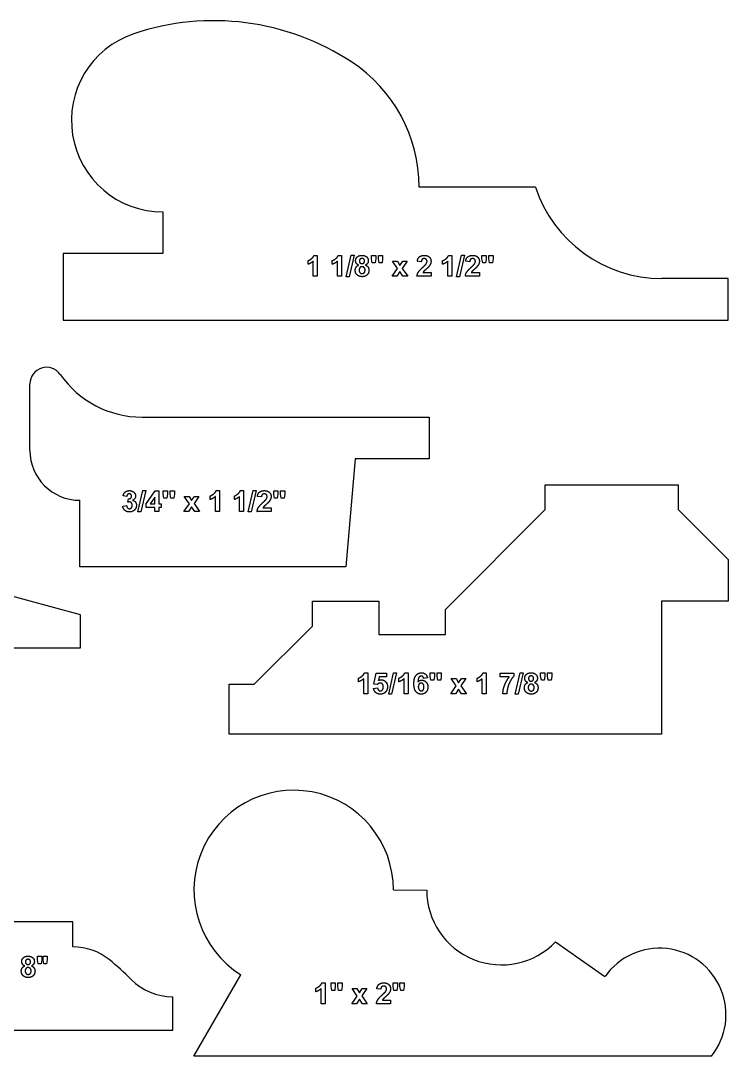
# Model space of a CAD drawing. Header units: millimetres. Extents: x -177 to 177, y -192 to 172.
# Drawn here: x 108.9 to 176.5, y -47.3 to 51.5 of the extents above; entities that cross this region are included whole.
import ezdxf

# ---------------------------------------------------------------- set-up
doc = ezdxf.new("R2010")
doc.units = ezdxf.units.MM
doc.header["$MEASUREMENT"] = 0
doc.layers.add('Default', color=18, linetype='Continuous')

msp = doc.modelspace()

# ---------------------------------------------------------------- linework, layer by layer
at = {"layer": 'Default', "color": 5}
for p, q in [((158.085, 35.646), (146.972, 35.646)), ((122.523, 33.265), (122.523, 29.296)), ((122.523, 29.296), (112.998, 29.296)), ((112.998, 29.296), (112.998, 22.946)), ((136.944, 29.121), (137.254, 29.121)), ((137.254, 29.121), (137.254, 27.121)), ((139.253, 29.121), (139.563, 29.121)), ((139.563, 29.121), (139.563, 27.121)), ((140.02, 27.084), (140.489, 29.133)), ((140.773, 29.133), (140.304, 27.084)), ((140.489, 29.133), (140.773, 29.133)), ((142.44, 28.774), (142.44, 29.109)), ((142.44, 29.109), (142.847, 29.109)), ((142.51, 28.405), (142.44, 28.774)), ((142.847, 28.774), (142.786, 28.405)), ((142.847, 29.109), (142.847, 28.774)), ((143.094, 28.774), (143.094, 29.109)), ((143.094, 29.109), (143.501, 29.109)), ((143.164, 28.405), (143.094, 28.774)), ((143.501, 28.774), (143.44, 28.405)), ((143.501, 29.109), (143.501, 28.774)), ((149.796, 29.121), (150.106, 29.121)), ((150.106, 29.121), (150.106, 27.121)), ((150.563, 27.084), (151.032, 29.133)), ((151.316, 29.133), (150.847, 27.084)), ((151.032, 29.133), (151.316, 29.133)), ((152.983, 28.774), (152.983, 29.109)), ((152.983, 29.109), (153.39, 29.109)), ((153.053, 28.405), (152.983, 28.774)), ((153.39, 28.774), (153.329, 28.405)), ((153.39, 29.109), (153.39, 28.774)), ((153.637, 28.774), (153.637, 29.109)), ((153.637, 29.109), (154.044, 29.109)), ((153.708, 28.405), (153.637, 28.774)), ((154.044, 28.774), (153.983, 28.405)), ((154.044, 29.109), (154.044, 28.774)), ((136.378, 28.269), (136.378, 28.615)), ((136.872, 27.121), (136.872, 28.558)), ((138.686, 28.269), (138.686, 28.615)), ((139.18, 27.121), (139.18, 28.558)), ((142.786, 28.405), (142.51, 28.405)), ((143.44, 28.405), (143.164, 28.405)), ((144.421, 27.121), (144.933, 27.865)), ((144.933, 27.865), (144.446, 28.566)), ((144.446, 28.566), (144.906, 28.566)), ((144.906, 28.566), (145.152, 28.168)), ((145.152, 28.168), (145.413, 28.566)), ((145.853, 28.566), (145.377, 27.881)), ((145.377, 27.881), (145.902, 27.121)), ((145.413, 28.566), (145.853, 28.566)), ((147.193, 28.516), (146.81, 28.552)), ((149.23, 28.269), (149.23, 28.615)), ((149.723, 27.121), (149.723, 28.558)), ((151.81, 28.516), (151.427, 28.552)), ((153.329, 28.405), (153.053, 28.405)), ((153.983, 28.405), (153.708, 28.405)), ((137.254, 27.121), (136.872, 27.121)), ((139.563, 27.121), (139.18, 27.121)), ((140.304, 27.084), (140.02, 27.084)), ((144.861, 27.121), (144.421, 27.121)), ((145.152, 27.569), (144.861, 27.121)), ((145.442, 27.121), (145.152, 27.569)), ((145.902, 27.121), (145.442, 27.121)), ((148.119, 27.121), (146.773, 27.121)), ((147.343, 27.479), (148.119, 27.479)), ((148.119, 27.479), (148.119, 27.121)), ((150.106, 27.121), (149.723, 27.121)), ((150.847, 27.084), (150.563, 27.084)), ((152.736, 27.121), (151.39, 27.121)), ((151.961, 27.479), (152.736, 27.479)), ((152.736, 27.479), (152.736, 27.121)), ((176.498, 26.915), (170.148, 26.915)), ((176.498, 22.946), (176.498, 26.915)), ((112.998, 22.946), (176.498, 22.946)), ((109.827, 10.497), (109.827, 16.848)), ((120.534, 13.673), (147.927, 13.673)), ((147.927, 13.673), (147.927, 9.704)), ((140.892, 9.704), (139.989, -0.615)), ((147.927, 9.704), (140.892, 9.704)), ((159.016, 4.846), (159.016, 7.227)), ((159.016, 7.227), (171.716, 7.227)), ((171.716, 7.227), (171.716, 4.846)), ((119.072, 6.093), (118.727, 6.151)), ((120.134, 4.623), (120.603, 6.673)), ((120.887, 6.673), (120.418, 4.623)), ((120.603, 6.673), (120.887, 6.673)), ((120.936, 5.387), (121.79, 6.648)), ((121.739, 6.048), (121.292, 5.389)), ((121.739, 5.389), (121.739, 6.048)), ((121.79, 6.648), (122.122, 6.648)), ((122.122, 6.648), (122.122, 5.389)), ((122.554, 6.313), (122.554, 6.648)), ((122.554, 6.648), (122.961, 6.648)), ((122.624, 5.944), (122.554, 6.313)), ((122.9, 5.944), (122.624, 5.944)), ((122.961, 6.313), (122.9, 5.944)), ((122.961, 6.648), (122.961, 6.313)), ((123.208, 6.313), (123.208, 6.648)), ((123.208, 6.648), (123.615, 6.648)), ((123.279, 5.944), (123.208, 6.313)), ((123.554, 5.944), (123.279, 5.944)), ((123.615, 6.313), (123.554, 5.944)), ((123.615, 6.648), (123.615, 6.313)), ((125.047, 5.404), (124.56, 6.105)), ((124.56, 6.105), (125.021, 6.105)), ((125.021, 6.105), (125.266, 5.708)), ((125.266, 5.708), (125.527, 6.105)), ((125.967, 6.105), (125.491, 5.421)), ((125.527, 6.105), (125.967, 6.105)), ((127.035, 5.809), (127.035, 6.154)), ((127.529, 4.66), (127.529, 6.097)), ((127.601, 6.66), (127.912, 6.66)), ((127.912, 6.66), (127.912, 4.66)), ((129.344, 5.809), (129.344, 6.154)), ((129.838, 4.66), (129.838, 6.097)), ((129.91, 6.66), (130.22, 6.66)), ((130.22, 6.66), (130.22, 4.66)), ((130.677, 4.623), (131.146, 6.673)), ((131.43, 6.673), (130.961, 4.623)), ((131.146, 6.673), (131.43, 6.673)), ((131.924, 6.056), (131.541, 6.092)), ((133.097, 6.313), (133.097, 6.648)), ((133.097, 6.648), (133.504, 6.648)), ((133.167, 5.944), (133.097, 6.313)), ((133.443, 5.944), (133.167, 5.944)), ((133.504, 6.313), (133.443, 5.944)), ((133.504, 6.648), (133.504, 6.313)), ((133.751, 6.313), (133.751, 6.648)), ((133.751, 6.648), (134.159, 6.648)), ((133.822, 5.944), (133.751, 6.313)), ((134.097, 5.944), (133.822, 5.944)), ((134.159, 6.313), (134.097, 5.944)), ((134.159, 6.648), (134.159, 6.313)), ((114.589, -0.615), (114.589, 5.735)), ((118.689, 5.183), (119.06, 5.228)), ((119.183, 5.558), (119.224, 5.883)), ((120.936, 5.056), (120.936, 5.387)), ((121.739, 5.056), (120.936, 5.056)), ((121.292, 5.389), (121.739, 5.389)), ((121.739, 4.66), (121.739, 5.056)), ((122.122, 5.389), (122.368, 5.389)), ((122.368, 5.056), (122.122, 5.056)), ((122.122, 5.056), (122.122, 4.66)), ((122.368, 5.389), (122.368, 5.056)), ((124.535, 4.66), (125.047, 5.404)), ((125.266, 5.108), (124.976, 4.66)), ((125.556, 4.66), (125.266, 5.108)), ((125.491, 5.421), (126.017, 4.66)), ((132.075, 5.018), (132.85, 5.018)), ((132.85, 5.018), (132.85, 4.66)), ((120.418, 4.623), (120.134, 4.623)), ((122.122, 4.66), (121.739, 4.66)), ((124.976, 4.66), (124.535, 4.66)), ((126.017, 4.66), (125.556, 4.66)), ((127.912, 4.66), (127.529, 4.66)), ((130.22, 4.66), (129.838, 4.66)), ((130.961, 4.623), (130.677, 4.623)), ((132.85, 4.66), (131.504, 4.66)), ((149.491, -4.679), (159.016, 4.846)), ((171.716, 4.846), (176.479, 0.083)), ((176.479, 0.083), (176.479, -3.886)), ((139.989, -0.615), (114.589, -0.615)), ((114.663, -5.181), (106.897, -3.101)), ((136.791, -6.267), (136.791, -3.886)), ((136.791, -3.886), (143.141, -3.886)), ((143.141, -3.886), (143.141, -7.061)), ((176.479, -3.886), (170.129, -3.886)), ((170.129, -3.886), (170.129, -16.586)), ((149.491, -7.061), (149.491, -4.679)), ((114.663, -8.356), (114.663, -5.181)), ((131.235, -11.823), (136.791, -6.267)), ((143.141, -7.061), (149.491, -7.061)), ((108.313, -8.356), (114.663, -8.356)), ((141.767, -10.732), (142.077, -10.732)), ((142.077, -10.732), (142.077, -12.732)), ((142.67, -11.809), (142.867, -10.769)), ((142.867, -10.769), (143.879, -10.769)), ((143.879, -10.769), (143.879, -11.127)), ((144.077, -12.769), (144.546, -10.719)), ((144.83, -10.719), (144.361, -12.769)), ((144.546, -10.719), (144.83, -10.719)), ((145.618, -10.732), (145.929, -10.732)), ((145.929, -10.732), (145.929, -12.732)), ((148.04, -11.079), (148.04, -10.744)), ((148.04, -10.744), (148.447, -10.744)), ((148.447, -10.744), (148.447, -11.079)), ((148.694, -11.079), (148.694, -10.744)), ((148.694, -10.744), (149.102, -10.744)), ((149.102, -10.744), (149.102, -11.079)), ((153.088, -10.732), (153.398, -10.732)), ((153.398, -10.732), (153.398, -12.732)), ((154.719, -11.127), (154.719, -10.769)), ((154.719, -10.769), (156.028, -10.769)), ((156.028, -10.769), (156.028, -11.04)), ((156.163, -12.769), (156.632, -10.719)), ((156.916, -10.719), (156.447, -12.769)), ((156.632, -10.719), (156.916, -10.719)), ((158.583, -11.079), (158.583, -10.744)), ((158.583, -10.744), (158.991, -10.744)), ((158.991, -10.744), (158.991, -11.079)), ((159.237, -11.079), (159.237, -10.744)), ((159.237, -10.744), (159.645, -10.744)), ((159.645, -10.744), (159.645, -11.079)), ((128.854, -11.823), (131.235, -11.823)), ((128.854, -16.586), (128.854, -11.823)), ((141.2, -11.584), (141.2, -11.238)), ((141.694, -12.732), (141.694, -11.295)), ((142.976, -11.855), (142.67, -11.809)), ((143.154, -11.127), (143.091, -11.459)), ((143.879, -11.127), (143.154, -11.127)), ((145.052, -11.584), (145.052, -11.238)), ((145.546, -12.732), (145.546, -11.295)), ((147.781, -11.222), (147.41, -11.263)), ((148.111, -11.448), (148.04, -11.079)), ((148.386, -11.448), (148.111, -11.448)), ((148.447, -11.079), (148.386, -11.448)), ((148.765, -11.448), (148.694, -11.079)), ((149.04, -11.448), (148.765, -11.448)), ((149.102, -11.079), (149.04, -11.448)), ((150.534, -11.988), (150.046, -11.287)), ((150.046, -11.287), (150.507, -11.287)), ((150.507, -11.287), (150.753, -11.684)), ((150.753, -11.684), (151.013, -11.287)), ((151.453, -11.287), (150.977, -11.971)), ((151.013, -11.287), (151.453, -11.287)), ((152.521, -11.584), (152.521, -11.238)), ((153.015, -12.732), (153.015, -11.295)), ((155.592, -11.127), (154.719, -11.127)), ((158.654, -11.448), (158.583, -11.079)), ((158.929, -11.448), (158.654, -11.448)), ((158.991, -11.079), (158.929, -11.448)), ((159.308, -11.448), (159.237, -11.079)), ((159.584, -11.448), (159.308, -11.448)), ((159.645, -11.079), (159.584, -11.448)), ((142.077, -12.732), (141.694, -12.732)), ((142.632, -12.216), (143.015, -12.176)), ((144.361, -12.769), (144.077, -12.769)), ((145.929, -12.732), (145.546, -12.732)), ((150.021, -12.732), (150.534, -11.988)), ((150.462, -12.732), (150.021, -12.732)), ((150.753, -12.284), (150.462, -12.732)), ((151.042, -12.732), (150.753, -12.284)), ((150.977, -11.971), (151.503, -12.732)), ((151.503, -12.732), (151.042, -12.732)), ((153.398, -12.732), (153.015, -12.732)), ((155.361, -12.732), (154.978, -12.732)), ((156.447, -12.769), (156.163, -12.769)), ((170.129, -16.586), (128.854, -16.586)), ((144.53, -31.465), (147.705, -31.469)), ((113.931, -34.515), (105.993, -34.515)), ((113.931, -36.896), (113.931, -34.515)), ((160, -36.418), (164.728, -39.729)), ((110.557, -38.131), (110.557, -37.796)), ((110.557, -37.796), (110.965, -37.796)), ((110.628, -38.5), (110.557, -38.131)), ((110.904, -38.5), (110.628, -38.5)), ((110.965, -38.131), (110.904, -38.5)), ((110.965, -37.796), (110.965, -38.131)), ((111.076, -38.131), (111.076, -37.796)), ((111.076, -37.796), (111.483, -37.796)), ((111.146, -38.5), (111.076, -38.131)), ((111.422, -38.5), (111.146, -38.5)), ((111.483, -38.131), (111.422, -38.5)), ((111.483, -37.796), (111.483, -38.131)), ((125.48, -47.34), (129.975, -39.554)), ((137.696, -40.329), (138.007, -40.329)), ((138.007, -40.329), (138.007, -42.329)), ((138.574, -40.676), (138.574, -40.341)), ((138.574, -40.341), (138.982, -40.341)), ((138.982, -40.341), (138.982, -40.676)), ((139.229, -40.676), (139.229, -40.341)), ((139.229, -40.341), (139.636, -40.341)), ((139.636, -40.341), (139.636, -40.676)), ((144.5, -40.676), (144.5, -40.341)), ((144.5, -40.341), (144.908, -40.341)), ((144.908, -40.341), (144.908, -40.676)), ((145.155, -40.676), (145.155, -40.341)), ((145.155, -40.341), (145.562, -40.341)), ((145.562, -40.341), (145.562, -40.676)), ((137.13, -41.181), (137.13, -40.835)), ((137.624, -42.329), (137.624, -40.892)), ((138.645, -41.045), (138.574, -40.676)), ((138.921, -41.045), (138.645, -41.045)), ((138.982, -40.676), (138.921, -41.045)), ((139.299, -41.045), (139.229, -40.676)), ((139.575, -41.045), (139.299, -41.045)), ((139.636, -40.676), (139.575, -41.045)), ((141.068, -41.585), (140.581, -40.884)), ((140.581, -40.884), (141.041, -40.884)), ((141.041, -40.884), (141.287, -41.281)), ((141.287, -41.281), (141.548, -40.884)), ((141.988, -40.884), (141.512, -41.568)), ((141.548, -40.884), (141.988, -40.884)), ((143.328, -40.934), (142.945, -40.897)), ((144.571, -41.045), (144.5, -40.676)), ((144.847, -41.045), (144.571, -41.045)), ((144.908, -40.676), (144.847, -41.045)), ((145.225, -41.045), (145.155, -40.676)), ((145.501, -41.045), (145.225, -41.045)), ((145.562, -40.676), (145.501, -41.045)), ((123.454, -44.833), (123.454, -41.658)), ((138.007, -42.329), (137.624, -42.329)), ((140.556, -42.329), (141.068, -41.585)), ((140.996, -42.329), (140.556, -42.329)), ((141.287, -41.881), (140.996, -42.329)), ((141.577, -42.329), (141.287, -41.881)), ((141.512, -41.568), (142.037, -42.329)), ((142.037, -42.329), (141.577, -42.329)), ((144.254, -42.329), (142.908, -42.329)), ((143.478, -41.971), (144.254, -41.971)), ((144.254, -41.971), (144.254, -42.329)), ((97.261, -44.833), (123.454, -44.833)), ((174.887, -47.34), (125.48, -47.34))]:
    msp.add_line(p, q, dxfattribs=at)
for centre, radius, start, end in [((127.374, 27.559), 23.962, 56.71122, 108.57012), ((122.523, 41.997), 8.732, 108.57012, 270), ((132.684, 35.646), 14.288, 0, 56.71122), ((170.148, 39.615), 12.7, 198.21114, 270), ((111.415, 16.848), 1.587, 34.85304, 180), ((120.534, 23.198), 9.525, 214.85305, 270.00002), ((114.589, 10.497), 4.762, 180, 270), ((135.005, -31.465), 9.525, 360, 238.12655), ((154.849, -31.469), 7.144, 180, 316.14549), ((113.931, -42.453), 5.556, 51.31522, 90), ((169.93, -43.371), 6.35, 321.31492, 145), ((102.36, -56.903), 24.068, 44.60028, 51.31522), ((123.454, -36.102), 5.556, 224.60027, 270)]:
    msp.add_arc(centre, radius, start, end, dxfattribs=at)
for points in [[(136.378, 28.615), (136.527, 28.664), (136.703, 28.801)], [(136.703, 28.801), (136.879, 28.938), (136.944, 29.121)], [(138.686, 28.615), (138.836, 28.664), (139.012, 28.801)], [(139.012, 28.801), (139.187, 28.938), (139.253, 29.121)], [(140.921, 28.606), (140.921, 28.829), (141.078, 28.975)], [(141.078, 28.975), (141.236, 29.121), (141.526, 29.121)], [(141.347, 28.758), (141.279, 28.691), (141.279, 28.58)], [(141.529, 28.825), (141.414, 28.825), (141.347, 28.758)], [(141.526, 29.121), (141.813, 29.121), (141.972, 28.975)], [(141.706, 28.758), (141.639, 28.825), (141.529, 28.825)], [(141.773, 28.581), (141.773, 28.692), (141.706, 28.758)], [(141.972, 28.975), (142.131, 28.829), (142.131, 28.606)], [(146.81, 28.552), (146.844, 28.856), (147.026, 28.989)], [(147.026, 28.989), (147.207, 29.121), (147.479, 29.121)], [(147.276, 28.744), (147.204, 28.675), (147.193, 28.516)], [(147.471, 28.813), (147.349, 28.813), (147.276, 28.744)], [(147.666, 28.744), (147.595, 28.813), (147.471, 28.813)], [(147.479, 29.121), (147.778, 29.121), (147.948, 28.962)], [(147.736, 28.546), (147.736, 28.675), (147.666, 28.744)], [(147.948, 28.962), (148.119, 28.804), (148.119, 28.568)], [(149.23, 28.615), (149.379, 28.664), (149.555, 28.801)], [(149.555, 28.801), (149.731, 28.938), (149.796, 29.121)], [(151.427, 28.552), (151.462, 28.856), (151.643, 28.989)], [(151.643, 28.989), (151.824, 29.121), (152.097, 29.121)], [(151.894, 28.744), (151.821, 28.675), (151.81, 28.516)], [(152.088, 28.813), (151.966, 28.813), (151.894, 28.744)], [(152.283, 28.744), (152.212, 28.813), (152.088, 28.813)], [(152.097, 29.121), (152.395, 29.121), (152.565, 28.962)], [(152.353, 28.546), (152.353, 28.675), (152.283, 28.744)], [(152.565, 28.962), (152.736, 28.804), (152.736, 28.568)], [(136.872, 28.558), (136.662, 28.363), (136.378, 28.269)], [(139.18, 28.558), (138.971, 28.363), (138.686, 28.269)], [(140.884, 27.688), (140.884, 27.849), (140.962, 27.984)], [(141.097, 27.227), (140.884, 27.395), (140.884, 27.688)], [(140.99, 28.365), (140.921, 28.475), (140.921, 28.606)], [(140.962, 27.984), (141.041, 28.119), (141.21, 28.193)], [(141.21, 28.193), (141.059, 28.255), (140.99, 28.365)], [(141.324, 27.936), (141.254, 27.837), (141.254, 27.722)], [(141.254, 27.722), (141.254, 27.561), (141.337, 27.471)], [(141.279, 28.58), (141.279, 28.463), (141.346, 28.397)], [(141.538, 28.035), (141.395, 28.035), (141.324, 27.936)], [(141.346, 28.397), (141.413, 28.331), (141.525, 28.331)], [(141.525, 28.331), (141.637, 28.331), (141.705, 28.397)], [(141.742, 27.948), (141.661, 28.035), (141.538, 28.035)], [(141.705, 28.397), (141.773, 28.464), (141.773, 28.581)], [(141.822, 27.718), (141.822, 27.861), (141.742, 27.948)], [(141.743, 27.467), (141.822, 27.554), (141.822, 27.718)], [(142.06, 28.358), (141.989, 28.25), (141.861, 28.193)], [(141.861, 28.193), (142.023, 28.126), (142.108, 27.999)], [(142.193, 27.704), (142.193, 27.429), (142.017, 27.256)], [(142.131, 28.606), (142.131, 28.467), (142.06, 28.358)], [(142.108, 27.999), (142.193, 27.871), (142.193, 27.704)], [(146.904, 27.504), (147.014, 27.685), (147.337, 27.984)], [(147.337, 27.984), (147.598, 28.226), (147.656, 28.312)], [(147.658, 27.805), (147.472, 27.639), (147.423, 27.585)], [(147.656, 28.312), (147.736, 28.43), (147.736, 28.546)], [(147.915, 28.058), (147.844, 27.97), (147.658, 27.805)], [(148.07, 28.312), (148.021, 28.191), (147.915, 28.058)], [(148.119, 28.568), (148.119, 28.434), (148.07, 28.312)], [(149.723, 28.558), (149.514, 28.363), (149.23, 28.269)], [(151.522, 27.504), (151.631, 27.685), (151.955, 27.984)], [(151.955, 27.984), (152.215, 28.226), (152.274, 28.312)], [(152.275, 27.805), (152.089, 27.639), (152.04, 27.585)], [(152.274, 28.312), (152.353, 28.43), (152.353, 28.546)], [(152.532, 28.058), (152.462, 27.97), (152.275, 27.805)], [(152.687, 28.312), (152.638, 28.191), (152.532, 28.058)], [(152.736, 28.568), (152.736, 28.434), (152.687, 28.312)], [(141.549, 27.084), (141.278, 27.084), (141.097, 27.227)], [(141.337, 27.471), (141.42, 27.38), (141.543, 27.38)], [(141.543, 27.38), (141.664, 27.38), (141.743, 27.467)], [(142.017, 27.256), (141.841, 27.084), (141.549, 27.084)], [(146.773, 27.121), (146.795, 27.323), (146.904, 27.504)], [(147.423, 27.585), (147.374, 27.531), (147.343, 27.479)], [(151.39, 27.121), (151.412, 27.323), (151.522, 27.504)], [(152.04, 27.585), (151.991, 27.531), (151.961, 27.479)], [(118.727, 6.151), (118.763, 6.328), (118.835, 6.433)], [(118.835, 6.433), (118.908, 6.539), (119.039, 6.6)], [(119.039, 6.6), (119.169, 6.66), (119.33, 6.66)], [(119.154, 6.286), (119.087, 6.219), (119.072, 6.093)], [(119.316, 6.352), (119.221, 6.352), (119.154, 6.286)], [(119.224, 5.883), (119.373, 5.879), (119.451, 5.949)], [(119.471, 6.293), (119.413, 6.352), (119.316, 6.352)], [(119.33, 6.66), (119.607, 6.66), (119.774, 6.482)], [(119.451, 5.949), (119.529, 6.019), (119.529, 6.135)], [(119.529, 6.135), (119.529, 6.234), (119.471, 6.293)], [(119.912, 6.153), (119.912, 5.893), (119.625, 5.737)], [(119.774, 6.482), (119.912, 6.337), (119.912, 6.153)], [(127.035, 6.154), (127.185, 6.203), (127.36, 6.341)], [(127.529, 6.097), (127.319, 5.902), (127.035, 5.809)], [(127.36, 6.341), (127.536, 6.478), (127.601, 6.66)], [(129.344, 6.154), (129.493, 6.203), (129.669, 6.341)], [(129.838, 6.097), (129.628, 5.902), (129.344, 5.809)], [(129.669, 6.341), (129.845, 6.478), (129.91, 6.66)], [(131.541, 6.092), (131.576, 6.396), (131.757, 6.528)], [(131.757, 6.528), (131.939, 6.66), (132.211, 6.66)], [(132.008, 6.283), (131.935, 6.215), (131.924, 6.056)], [(132.203, 6.352), (132.08, 6.352), (132.008, 6.283)], [(132.397, 6.283), (132.327, 6.352), (132.203, 6.352)], [(132.211, 6.66), (132.509, 6.66), (132.68, 6.502)], [(132.388, 5.851), (132.467, 5.97), (132.467, 6.086)], [(132.467, 6.086), (132.467, 6.214), (132.397, 6.283)], [(132.68, 6.502), (132.85, 6.343), (132.85, 6.107)], [(132.85, 6.107), (132.85, 5.973), (132.801, 5.852)], [(118.894, 4.778), (118.718, 4.933), (118.689, 5.183)], [(119.06, 5.228), (119.076, 5.084), (119.15, 5.008)], [(119.15, 5.008), (119.223, 4.932), (119.327, 4.932)], [(119.345, 5.586), (119.277, 5.586), (119.183, 5.558)], [(119.327, 4.932), (119.438, 4.932), (119.514, 5.023)], [(119.519, 5.501), (119.448, 5.586), (119.345, 5.586)], [(119.514, 5.023), (119.591, 5.114), (119.591, 5.269)], [(119.591, 5.269), (119.591, 5.415), (119.519, 5.501)], [(119.625, 5.737), (119.795, 5.7), (119.897, 5.572)], [(119.998, 5.261), (119.998, 4.996), (119.809, 4.81)], [(119.897, 5.572), (119.998, 5.443), (119.998, 5.261)], [(131.504, 4.66), (131.526, 4.862), (131.636, 5.043)], [(131.636, 5.043), (131.745, 5.224), (132.069, 5.523)], [(132.069, 5.523), (132.329, 5.765), (132.388, 5.851)], [(132.154, 5.124), (132.105, 5.07), (132.075, 5.018)], [(132.389, 5.344), (132.203, 5.178), (132.154, 5.124)], [(132.646, 5.597), (132.576, 5.509), (132.389, 5.344)], [(132.801, 5.852), (132.752, 5.73), (132.646, 5.597)], [(119.337, 4.623), (119.07, 4.623), (118.894, 4.778)], [(119.809, 4.81), (119.619, 4.623), (119.337, 4.623)], [(141.526, -11.052), (141.701, -10.915), (141.767, -10.732)], [(145.378, -11.052), (145.553, -10.915), (145.618, -10.732)], [(146.687, -10.974), (146.89, -10.732), (147.214, -10.732)], [(147.214, -10.732), (147.442, -10.732), (147.591, -10.857)], [(147.591, -10.857), (147.74, -10.983), (147.781, -11.222)], [(152.847, -11.052), (153.022, -10.915), (153.088, -10.732)], [(157.222, -10.878), (157.379, -10.732), (157.67, -10.732)], [(157.67, -10.732), (157.957, -10.732), (158.116, -10.878)], [(141.2, -11.238), (141.35, -11.189), (141.526, -11.052)], [(141.694, -11.295), (141.485, -11.49), (141.2, -11.584)], [(143.267, -11.707), (143.105, -11.707), (142.976, -11.855)], [(143.091, -11.459), (143.219, -11.398), (143.354, -11.398)], [(143.478, -11.798), (143.397, -11.707), (143.267, -11.707)], [(143.354, -11.398), (143.61, -11.398), (143.788, -11.584)], [(143.558, -12.072), (143.558, -11.889), (143.478, -11.798)], [(143.788, -11.584), (143.966, -11.769), (143.966, -12.064)], [(145.052, -11.238), (145.202, -11.189), (145.378, -11.052)], [(145.546, -11.295), (145.337, -11.49), (145.052, -11.584)], [(146.484, -11.764), (146.484, -11.216), (146.687, -10.974)], [(146.679, -12.534), (146.484, -12.299), (146.484, -11.764)], [(146.979, -11.15), (146.894, -11.259), (146.872, -11.603)], [(146.872, -11.603), (147.016, -11.435), (147.231, -11.435)], [(146.982, -11.807), (146.904, -11.894), (146.904, -12.066)], [(147.187, -11.04), (147.064, -11.04), (146.979, -11.15)], [(147.174, -11.719), (147.061, -11.719), (146.982, -11.807)], [(147.369, -11.811), (147.291, -11.719), (147.174, -11.719)], [(147.338, -11.095), (147.28, -11.04), (147.187, -11.04)], [(147.231, -11.435), (147.473, -11.435), (147.645, -11.618)], [(147.41, -11.263), (147.396, -11.149), (147.338, -11.095)], [(147.447, -12.1), (147.447, -11.903), (147.369, -11.811)], [(147.645, -11.618), (147.818, -11.801), (147.818, -12.09)], [(152.521, -11.238), (152.671, -11.189), (152.847, -11.052)], [(153.015, -11.295), (152.806, -11.49), (152.521, -11.584)], [(155.152, -11.892), (155.317, -11.464), (155.592, -11.127)], [(155.7, -11.498), (155.534, -11.796), (155.447, -12.132)], [(156.028, -11.04), (155.867, -11.2), (155.7, -11.498)], [(157.065, -11.247), (157.065, -11.023), (157.222, -10.878)], [(157.133, -11.488), (157.065, -11.378), (157.065, -11.247)], [(157.106, -11.868), (157.185, -11.733), (157.354, -11.66)], [(157.354, -11.66), (157.202, -11.597), (157.133, -11.488)], [(157.49, -11.095), (157.423, -11.162), (157.423, -11.273)], [(157.423, -11.273), (157.423, -11.39), (157.49, -11.456)], [(157.681, -11.818), (157.538, -11.818), (157.468, -11.917)], [(157.672, -11.028), (157.558, -11.028), (157.49, -11.095)], [(157.49, -11.456), (157.557, -11.522), (157.668, -11.522)], [(157.668, -11.522), (157.781, -11.522), (157.849, -11.455)], [(157.849, -11.094), (157.782, -11.028), (157.672, -11.028)], [(157.885, -11.905), (157.805, -11.818), (157.681, -11.818)], [(157.916, -11.271), (157.916, -11.161), (157.849, -11.094)], [(157.849, -11.455), (157.916, -11.389), (157.916, -11.271)], [(158.204, -11.494), (158.133, -11.603), (158.005, -11.66)], [(158.005, -11.66), (158.167, -11.727), (158.252, -11.854)], [(158.116, -10.878), (158.274, -11.023), (158.274, -11.247)], [(158.274, -11.247), (158.274, -11.386), (158.204, -11.494)], [(158.252, -11.854), (158.336, -11.982), (158.336, -12.149)], [(142.839, -12.619), (142.666, -12.469), (142.632, -12.216)], [(143.287, -12.769), (143.013, -12.769), (142.839, -12.619)], [(143.015, -12.176), (143.031, -12.307), (143.108, -12.384)], [(143.108, -12.384), (143.185, -12.46), (143.285, -12.46)], [(143.285, -12.46), (143.399, -12.46), (143.479, -12.363)], [(143.824, -12.504), (143.63, -12.769), (143.287, -12.769)], [(143.479, -12.363), (143.558, -12.267), (143.558, -12.072)], [(143.966, -12.064), (143.966, -12.311), (143.824, -12.504)], [(147.176, -12.769), (146.874, -12.769), (146.679, -12.534)], [(146.904, -12.066), (146.904, -12.255), (146.992, -12.357)], [(146.992, -12.357), (147.08, -12.46), (147.193, -12.46)], [(147.638, -12.583), (147.458, -12.769), (147.176, -12.769)], [(147.193, -12.46), (147.302, -12.46), (147.375, -12.376)], [(147.375, -12.376), (147.447, -12.292), (147.447, -12.1)], [(147.818, -12.09), (147.818, -12.398), (147.638, -12.583)], [(154.978, -12.732), (154.988, -12.32), (155.152, -11.892)], [(155.447, -12.132), (155.36, -12.467), (155.361, -12.732)], [(157.028, -12.165), (157.028, -12.003), (157.106, -11.868)], [(157.241, -12.626), (157.028, -12.458), (157.028, -12.165)], [(157.693, -12.769), (157.421, -12.769), (157.241, -12.626)], [(157.468, -11.917), (157.398, -12.015), (157.398, -12.131)], [(157.398, -12.131), (157.398, -12.292), (157.481, -12.382)], [(157.481, -12.382), (157.563, -12.472), (157.687, -12.472)], [(157.687, -12.472), (157.807, -12.472), (157.887, -12.386)], [(158.16, -12.596), (157.985, -12.769), (157.693, -12.769)], [(157.966, -12.135), (157.966, -11.992), (157.885, -11.905)], [(157.887, -12.386), (157.966, -12.299), (157.966, -12.135)], [(158.336, -12.149), (158.336, -12.424), (158.16, -12.596)], [(109.039, -38.299), (109.039, -38.076), (109.196, -37.93)], [(109.108, -38.54), (109.039, -38.43), (109.039, -38.299)], [(109.328, -38.712), (109.176, -38.65), (109.108, -38.54)], [(109.196, -37.93), (109.354, -37.784), (109.644, -37.784)], [(109.465, -38.147), (109.397, -38.215), (109.397, -38.325)], [(109.397, -38.325), (109.397, -38.443), (109.464, -38.508)], [(109.464, -38.508), (109.531, -38.574), (109.643, -38.574)], [(109.647, -38.08), (109.532, -38.08), (109.465, -38.147)], [(109.643, -38.574), (109.755, -38.574), (109.823, -38.508)], [(109.644, -37.784), (109.931, -37.784), (110.09, -37.93)], [(109.824, -38.147), (109.757, -38.08), (109.647, -38.08)], [(109.823, -38.508), (109.891, -38.441), (109.891, -38.324)], [(109.891, -38.324), (109.891, -38.213), (109.824, -38.147)], [(110.178, -38.547), (110.107, -38.655), (109.979, -38.712)], [(110.09, -37.93), (110.249, -38.076), (110.249, -38.299)], [(110.249, -38.299), (110.249, -38.438), (110.178, -38.547)], [(109.002, -39.217), (109.002, -39.056), (109.08, -38.921)], [(109.215, -39.678), (109.002, -39.51), (109.002, -39.217)], [(109.08, -38.921), (109.159, -38.786), (109.328, -38.712)], [(109.442, -38.969), (109.372, -39.068), (109.372, -39.183)], [(109.372, -39.183), (109.372, -39.344), (109.455, -39.434)], [(109.655, -38.87), (109.512, -38.87), (109.442, -38.969)], [(109.455, -39.434), (109.538, -39.525), (109.661, -39.525)], [(109.86, -38.957), (109.779, -38.87), (109.655, -38.87)], [(109.661, -39.525), (109.782, -39.525), (109.861, -39.438)], [(109.94, -39.187), (109.94, -39.044), (109.86, -38.957)], [(109.861, -39.438), (109.94, -39.351), (109.94, -39.187)], [(109.979, -38.712), (110.141, -38.779), (110.226, -38.906)], [(110.311, -39.201), (110.311, -39.476), (110.135, -39.649)], [(110.226, -38.906), (110.311, -39.034), (110.311, -39.201)], [(109.667, -39.821), (109.396, -39.821), (109.215, -39.678)], [(110.135, -39.649), (109.959, -39.821), (109.667, -39.821)], [(137.455, -40.649), (137.631, -40.512), (137.696, -40.329)], [(142.945, -40.897), (142.979, -40.593), (143.161, -40.461)], [(143.161, -40.461), (143.342, -40.329), (143.614, -40.329)], [(143.614, -40.329), (143.913, -40.329), (144.083, -40.487)], [(144.083, -40.487), (144.254, -40.646), (144.254, -40.882)], [(137.13, -40.835), (137.28, -40.786), (137.455, -40.649)], [(137.624, -40.892), (137.414, -41.087), (137.13, -41.181)], [(143.039, -41.946), (143.149, -41.765), (143.472, -41.466)], [(143.411, -40.706), (143.339, -40.774), (143.328, -40.934)], [(143.606, -40.637), (143.484, -40.637), (143.411, -40.706)], [(143.472, -41.466), (143.732, -41.224), (143.791, -41.138)], [(143.8, -40.706), (143.73, -40.637), (143.606, -40.637)], [(143.791, -41.138), (143.871, -41.019), (143.871, -40.904)], [(144.05, -41.392), (143.979, -41.48), (143.793, -41.645)], [(143.871, -40.904), (143.871, -40.775), (143.8, -40.706)], [(144.205, -41.138), (144.156, -41.259), (144.05, -41.392)], [(144.254, -40.882), (144.254, -41.016), (144.205, -41.138)], [(142.908, -42.329), (142.93, -42.127), (143.039, -41.946)], [(143.558, -41.865), (143.509, -41.919), (143.478, -41.971)], [(143.793, -41.645), (143.607, -41.811), (143.558, -41.865)]]:
    msp.add_open_spline(points, degree=2, dxfattribs=at)

doc.saveas('drawing.dxf')
